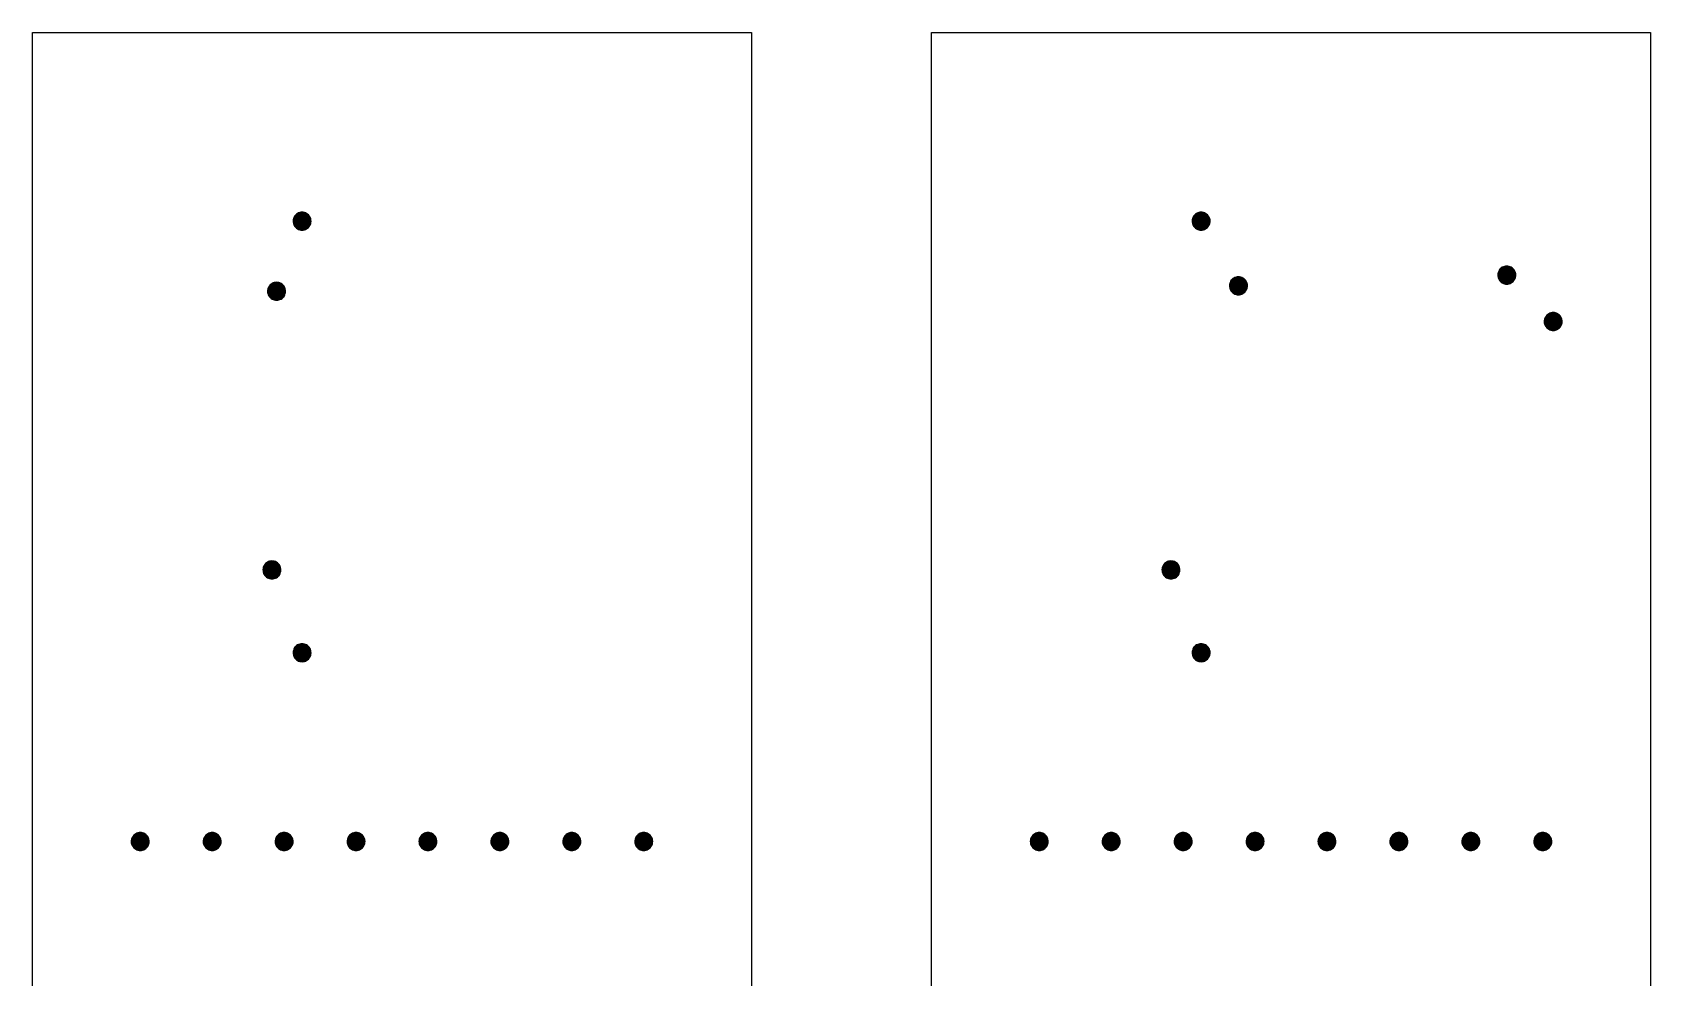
# Model space of a CAD drawing. Extents: x -2 to 177, y -6 to 16.
# Drawn here: x 18 to 27, y 10.24 to 15.5 of the extents above; entities that cross this region are included whole.
import ezdxf

# ---------------------------------------------------------------- set-up
doc = ezdxf.new("R2010")
doc.units = 0
for name, color, linetype in [('Outline', 1, 'continuous'), ('V10', 227, 'continuous'), ('V9', 164, 'continuous')]:
    doc.layers.add(name, color=color, linetype=linetype)

msp = doc.modelspace()

# ---------------------------------------------------------------- linework, layer by layer
at = {"layer": 'Outline'}
for points in [[(22, 15.5), (22, 6.5), (18, 6.5), (18, 15.5)], [(27, 15.5), (27, 6.5), (23, 6.5), (23, 15.5)]]:
    msp.add_lwpolyline(points, close=True, dxfattribs=at)
at = {"layer": 'V10'}
for points in [[(19.55, 14.45), (19.5496, 14.4565), (19.5483, 14.4629), (19.5462, 14.4691), (19.5433, 14.475), (19.5397, 14.4804), (19.5354, 14.4854), (19.5304, 14.4897), (19.525, 14.4933), (19.5191, 14.4962), (19.5129, 14.4983), (19.5065, 14.4996), (19.5, 14.5), (19.4935, 14.4996), (19.4871, 14.4983), (19.4809, 14.4962), (19.475, 14.4933), (19.4696, 14.4897), (19.4646, 14.4854), (19.4603, 14.4804), (19.4567, 14.475), (19.4538, 14.4691), (19.4517, 14.4629), (19.4504, 14.4565), (19.45, 14.45), (19.4504, 14.4435), (19.4517, 14.4371), (19.4538, 14.4309), (19.4567, 14.425), (19.4603, 14.4196), (19.4646, 14.4146), (19.4696, 14.4103), (19.475, 14.4067), (19.4809, 14.4038), (19.4871, 14.4017), (19.4935, 14.4004), (19.5, 14.4), (19.5065, 14.4004), (19.5129, 14.4017), (19.5191, 14.4038), (19.525, 14.4067), (19.5304, 14.4103), (19.5354, 14.4146), (19.5397, 14.4196), (19.5433, 14.425), (19.5462, 14.4309), (19.5483, 14.4371), (19.5496, 14.4435), (19.55, 14.45)], [(19.4081, 14.06), (19.4076, 14.0666), (19.4064, 14.073), (19.4043, 14.0792), (19.4014, 14.085), (19.3977, 14.0905), (19.3934, 14.0954), (19.3885, 14.0997), (19.3831, 14.1033), (19.3772, 14.1062), (19.371, 14.1083), (19.3646, 14.1096), (19.3581, 14.11), (19.3515, 14.1096), (19.3451, 14.1083), (19.3389, 14.1062), (19.3331, 14.1033), (19.3276, 14.0997), (19.3227, 14.0954), (19.3184, 14.0905), (19.3148, 14.085), (19.3119, 14.0792), (19.3098, 14.073), (19.3085, 14.0666), (19.3081, 14.06), (19.3085, 14.0535), (19.3098, 14.0471), (19.3119, 14.0409), (19.3148, 14.035), (19.3184, 14.0296), (19.3227, 14.0247), (19.3276, 14.0204), (19.3331, 14.0167), (19.3389, 14.0138), (19.3451, 14.0117), (19.3515, 14.0105), (19.3581, 14.01), (19.3646, 14.0105), (19.371, 14.0117), (19.3772, 14.0138), (19.3831, 14.0167), (19.3885, 14.0204), (19.3934, 14.0247), (19.3977, 14.0296), (19.4014, 14.035), (19.4043, 14.0409), (19.4064, 14.0471), (19.4076, 14.0535), (19.4081, 14.06)], [(19.3824, 12.5104), (19.382, 12.517), (19.3807, 12.5234), (19.3786, 12.5296), (19.3757, 12.5354), (19.3721, 12.5409), (19.3678, 12.5458), (19.3628, 12.5501), (19.3574, 12.5538), (19.3515, 12.5566), (19.3454, 12.5587), (19.3389, 12.56), (19.3324, 12.5604), (19.3259, 12.56), (19.3195, 12.5587), (19.3133, 12.5566), (19.3074, 12.5538), (19.302, 12.5501), (19.2971, 12.5458), (19.2927, 12.5409), (19.2891, 12.5354), (19.2862, 12.5296), (19.2841, 12.5234), (19.2828, 12.517), (19.2824, 12.5104), (19.2828, 12.5039), (19.2841, 12.4975), (19.2862, 12.4913), (19.2891, 12.4854), (19.2927, 12.48), (19.2971, 12.4751), (19.302, 12.4708), (19.3074, 12.4671), (19.3133, 12.4643), (19.3195, 12.4622), (19.3259, 12.4609), (19.3324, 12.4604), (19.3389, 12.4609), (19.3454, 12.4622), (19.3515, 12.4643), (19.3574, 12.4671), (19.3628, 12.4708), (19.3678, 12.4751), (19.3721, 12.48), (19.3757, 12.4854), (19.3786, 12.4913), (19.3807, 12.4975), (19.382, 12.5039), (19.3824, 12.5104)], [(19.55, 12.05), (19.5496, 12.0565), (19.5483, 12.0629), (19.5462, 12.0691), (19.5433, 12.075), (19.5397, 12.0804), (19.5354, 12.0854), (19.5304, 12.0897), (19.525, 12.0933), (19.5191, 12.0962), (19.5129, 12.0983), (19.5065, 12.0996), (19.5, 12.1), (19.4935, 12.0996), (19.4871, 12.0983), (19.4809, 12.0962), (19.475, 12.0933), (19.4696, 12.0897), (19.4646, 12.0854), (19.4603, 12.0804), (19.4567, 12.075), (19.4538, 12.0691), (19.4517, 12.0629), (19.4504, 12.0565), (19.45, 12.05), (19.4504, 12.0435), (19.4517, 12.0371), (19.4538, 12.0309), (19.4567, 12.025), (19.4603, 12.0196), (19.4646, 12.0146), (19.4696, 12.0103), (19.475, 12.0067), (19.4809, 12.0038), (19.4871, 12.0017), (19.4935, 12.0004), (19.5, 12), (19.5065, 12.0004), (19.5129, 12.0017), (19.5191, 12.0038), (19.525, 12.0067), (19.5304, 12.0103), (19.5354, 12.0146), (19.5397, 12.0196), (19.5433, 12.025), (19.5462, 12.0309), (19.5483, 12.0371), (19.5496, 12.0435), (19.55, 12.05)], [(18.65, 11), (18.6496, 11.0065), (18.6483, 11.0129), (18.6462, 11.0191), (18.6433, 11.025), (18.6397, 11.0304), (18.6354, 11.0354), (18.6304, 11.0397), (18.625, 11.0433), (18.6191, 11.0462), (18.6129, 11.0483), (18.6065, 11.0496), (18.6, 11.05), (18.5935, 11.0496), (18.5871, 11.0483), (18.5809, 11.0462), (18.575, 11.0433), (18.5696, 11.0397), (18.5646, 11.0354), (18.5603, 11.0304), (18.5567, 11.025), (18.5538, 11.0191), (18.5517, 11.0129), (18.5504, 11.0065), (18.55, 11), (18.5504, 10.9935), (18.5517, 10.9871), (18.5538, 10.9809), (18.5567, 10.975), (18.5603, 10.9696), (18.5646, 10.9646), (18.5696, 10.9603), (18.575, 10.9567), (18.5809, 10.9538), (18.5871, 10.9517), (18.5935, 10.9504), (18.6, 10.95), (18.6065, 10.9504), (18.6129, 10.9517), (18.6191, 10.9538), (18.625, 10.9567), (18.6304, 10.9603), (18.6354, 10.9646), (18.6397, 10.9696), (18.6433, 10.975), (18.6462, 10.9809), (18.6483, 10.9871), (18.6496, 10.9935), (18.65, 11)], [(19.05, 11), (19.0496, 11.0065), (19.0483, 11.0129), (19.0462, 11.0191), (19.0433, 11.025), (19.0397, 11.0304), (19.0354, 11.0354), (19.0304, 11.0397), (19.025, 11.0433), (19.0191, 11.0462), (19.0129, 11.0483), (19.0065, 11.0496), (19, 11.05), (18.9935, 11.0496), (18.9871, 11.0483), (18.9809, 11.0462), (18.975, 11.0433), (18.9696, 11.0397), (18.9646, 11.0354), (18.9603, 11.0304), (18.9567, 11.025), (18.9538, 11.0191), (18.9517, 11.0129), (18.9504, 11.0065), (18.95, 11), (18.9504, 10.9935), (18.9517, 10.9871), (18.9538, 10.9809), (18.9567, 10.975), (18.9603, 10.9696), (18.9646, 10.9646), (18.9696, 10.9603), (18.975, 10.9567), (18.9809, 10.9538), (18.9871, 10.9517), (18.9935, 10.9504), (19, 10.95), (19.0065, 10.9504), (19.0129, 10.9517), (19.0191, 10.9538), (19.025, 10.9567), (19.0304, 10.9603), (19.0354, 10.9646), (19.0397, 10.9696), (19.0433, 10.975), (19.0462, 10.9809), (19.0483, 10.9871), (19.0496, 10.9935), (19.05, 11)], [(19.45, 11), (19.4496, 11.0065), (19.4483, 11.0129), (19.4462, 11.0191), (19.4433, 11.025), (19.4397, 11.0304), (19.4354, 11.0354), (19.4304, 11.0397), (19.425, 11.0433), (19.4191, 11.0462), (19.4129, 11.0483), (19.4065, 11.0496), (19.4, 11.05), (19.3935, 11.0496), (19.3871, 11.0483), (19.3809, 11.0462), (19.375, 11.0433), (19.3696, 11.0397), (19.3646, 11.0354), (19.3603, 11.0304), (19.3567, 11.025), (19.3538, 11.0191), (19.3517, 11.0129), (19.3504, 11.0065), (19.35, 11), (19.3504, 10.9935), (19.3517, 10.9871), (19.3538, 10.9809), (19.3567, 10.975), (19.3603, 10.9696), (19.3646, 10.9646), (19.3696, 10.9603), (19.375, 10.9567), (19.3809, 10.9538), (19.3871, 10.9517), (19.3935, 10.9504), (19.4, 10.95), (19.4065, 10.9504), (19.4129, 10.9517), (19.4191, 10.9538), (19.425, 10.9567), (19.4304, 10.9603), (19.4354, 10.9646), (19.4397, 10.9696), (19.4433, 10.975), (19.4462, 10.9809), (19.4483, 10.9871), (19.4496, 10.9935), (19.45, 11)], [(19.85, 11), (19.8496, 11.0065), (19.8483, 11.0129), (19.8462, 11.0191), (19.8433, 11.025), (19.8397, 11.0304), (19.8354, 11.0354), (19.8304, 11.0397), (19.825, 11.0433), (19.8191, 11.0462), (19.8129, 11.0483), (19.8065, 11.0496), (19.8, 11.05), (19.7935, 11.0496), (19.7871, 11.0483), (19.7809, 11.0462), (19.775, 11.0433), (19.7696, 11.0397), (19.7646, 11.0354), (19.7603, 11.0304), (19.7567, 11.025), (19.7538, 11.0191), (19.7517, 11.0129), (19.7504, 11.0065), (19.75, 11), (19.7504, 10.9935), (19.7517, 10.9871), (19.7538, 10.9809), (19.7567, 10.975), (19.7603, 10.9696), (19.7646, 10.9646), (19.7696, 10.9603), (19.775, 10.9567), (19.7809, 10.9538), (19.7871, 10.9517), (19.7935, 10.9504), (19.8, 10.95), (19.8065, 10.9504), (19.8129, 10.9517), (19.8191, 10.9538), (19.825, 10.9567), (19.8304, 10.9603), (19.8354, 10.9646), (19.8397, 10.9696), (19.8433, 10.975), (19.8462, 10.9809), (19.8483, 10.9871), (19.8496, 10.9935), (19.85, 11)], [(20.25, 11), (20.2496, 11.0065), (20.2483, 11.0129), (20.2462, 11.0191), (20.2433, 11.025), (20.2397, 11.0304), (20.2354, 11.0354), (20.2304, 11.0397), (20.225, 11.0433), (20.2191, 11.0462), (20.2129, 11.0483), (20.2065, 11.0496), (20.2, 11.05), (20.1935, 11.0496), (20.1871, 11.0483), (20.1809, 11.0462), (20.175, 11.0433), (20.1696, 11.0397), (20.1646, 11.0354), (20.1603, 11.0304), (20.1567, 11.025), (20.1538, 11.0191), (20.1517, 11.0129), (20.1504, 11.0065), (20.15, 11), (20.1504, 10.9935), (20.1517, 10.9871), (20.1538, 10.9809), (20.1567, 10.975), (20.1603, 10.9696), (20.1646, 10.9646), (20.1696, 10.9603), (20.175, 10.9567), (20.1809, 10.9538), (20.1871, 10.9517), (20.1935, 10.9504), (20.2, 10.95), (20.2065, 10.9504), (20.2129, 10.9517), (20.2191, 10.9538), (20.225, 10.9567), (20.2304, 10.9603), (20.2354, 10.9646), (20.2397, 10.9696), (20.2433, 10.975), (20.2462, 10.9809), (20.2483, 10.9871), (20.2496, 10.9935), (20.25, 11)], [(20.65, 11), (20.6496, 11.0065), (20.6483, 11.0129), (20.6462, 11.0191), (20.6433, 11.025), (20.6397, 11.0304), (20.6354, 11.0354), (20.6304, 11.0397), (20.625, 11.0433), (20.6191, 11.0462), (20.6129, 11.0483), (20.6065, 11.0496), (20.6, 11.05), (20.5935, 11.0496), (20.5871, 11.0483), (20.5809, 11.0462), (20.575, 11.0433), (20.5696, 11.0397), (20.5646, 11.0354), (20.5603, 11.0304), (20.5567, 11.025), (20.5538, 11.0191), (20.5517, 11.0129), (20.5504, 11.0065), (20.55, 11), (20.5504, 10.9935), (20.5517, 10.9871), (20.5538, 10.9809), (20.5567, 10.975), (20.5603, 10.9696), (20.5646, 10.9646), (20.5696, 10.9603), (20.575, 10.9567), (20.5809, 10.9538), (20.5871, 10.9517), (20.5935, 10.9504), (20.6, 10.95), (20.6065, 10.9504), (20.6129, 10.9517), (20.6191, 10.9538), (20.625, 10.9567), (20.6304, 10.9603), (20.6354, 10.9646), (20.6397, 10.9696), (20.6433, 10.975), (20.6462, 10.9809), (20.6483, 10.9871), (20.6496, 10.9935), (20.65, 11)], [(21.05, 11), (21.0496, 11.0065), (21.0483, 11.0129), (21.0462, 11.0191), (21.0433, 11.025), (21.0397, 11.0304), (21.0354, 11.0354), (21.0304, 11.0397), (21.025, 11.0433), (21.0191, 11.0462), (21.0129, 11.0483), (21.0065, 11.0496), (21, 11.05), (20.9935, 11.0496), (20.9871, 11.0483), (20.9809, 11.0462), (20.975, 11.0433), (20.9696, 11.0397), (20.9646, 11.0354), (20.9603, 11.0304), (20.9567, 11.025), (20.9538, 11.0191), (20.9517, 11.0129), (20.9504, 11.0065), (20.95, 11), (20.9504, 10.9935), (20.9517, 10.9871), (20.9538, 10.9809), (20.9567, 10.975), (20.9603, 10.9696), (20.9646, 10.9646), (20.9696, 10.9603), (20.975, 10.9567), (20.9809, 10.9538), (20.9871, 10.9517), (20.9935, 10.9504), (21, 10.95), (21.0065, 10.9504), (21.0129, 10.9517), (21.0191, 10.9538), (21.025, 10.9567), (21.0304, 10.9603), (21.0354, 10.9646), (21.0397, 10.9696), (21.0433, 10.975), (21.0462, 10.9809), (21.0483, 10.9871), (21.0496, 10.9935), (21.05, 11)], [(21.45, 11), (21.4496, 11.0065), (21.4483, 11.0129), (21.4462, 11.0191), (21.4433, 11.025), (21.4397, 11.0304), (21.4354, 11.0354), (21.4304, 11.0397), (21.425, 11.0433), (21.4191, 11.0462), (21.4129, 11.0483), (21.4065, 11.0496), (21.4, 11.05), (21.3935, 11.0496), (21.3871, 11.0483), (21.3809, 11.0462), (21.375, 11.0433), (21.3696, 11.0397), (21.3646, 11.0354), (21.3603, 11.0304), (21.3567, 11.025), (21.3538, 11.0191), (21.3517, 11.0129), (21.3504, 11.0065), (21.35, 11), (21.3504, 10.9935), (21.3517, 10.9871), (21.3538, 10.9809), (21.3567, 10.975), (21.3603, 10.9696), (21.3646, 10.9646), (21.3696, 10.9603), (21.375, 10.9567), (21.3809, 10.9538), (21.3871, 10.9517), (21.3935, 10.9504), (21.4, 10.95), (21.4065, 10.9504), (21.4129, 10.9517), (21.4191, 10.9538), (21.425, 10.9567), (21.4304, 10.9603), (21.4354, 10.9646), (21.4397, 10.9696), (21.4433, 10.975), (21.4462, 10.9809), (21.4483, 10.9871), (21.4496, 10.9935), (21.45, 11)]]:
    msp.add_lwpolyline(points, close=True, dxfattribs=at)
for points in [[(19.4809, 14.4962), (19.4646, 14.4854), (19.5, 14.45)], [(19.5, 14.5), (19.4809, 14.4962), (19.5, 14.45)], [(19.5191, 14.4962), (19.5, 14.5), (19.5, 14.45)], [(19.5354, 14.4854), (19.5191, 14.4962), (19.5, 14.45)], [(19.4538, 14.4691), (19.45, 14.45), (19.5, 14.45)], [(19.45, 14.45), (19.4538, 14.4309), (19.5, 14.45)], [(19.4646, 14.4854), (19.4538, 14.4691), (19.5, 14.45)], [(19.4538, 14.4309), (19.4646, 14.4146), (19.5, 14.45)], [(19.4646, 14.4146), (19.4809, 14.4038), (19.5, 14.45)], [(19.4809, 14.4038), (19.5, 14.4), (19.5, 14.45)], [(19.5462, 14.4691), (19.5354, 14.4854), (19.5, 14.45)], [(19.55, 14.45), (19.5462, 14.4691), (19.5, 14.45)], [(19.5, 14.4), (19.5191, 14.4038), (19.5, 14.45)], [(19.5191, 14.4038), (19.5354, 14.4146), (19.5, 14.45)], [(19.5354, 14.4146), (19.5462, 14.4309), (19.5, 14.45)], [(19.5462, 14.4309), (19.55, 14.45), (19.5, 14.45)], [(19.3119, 14.0792), (19.3081, 14.06), (19.3581, 14.06)], [(19.3081, 14.06), (19.3119, 14.0409), (19.3581, 14.06)], [(19.3227, 14.0954), (19.3119, 14.0792), (19.3581, 14.06)], [(19.3119, 14.0409), (19.3227, 14.0247), (19.3581, 14.06)], [(19.3389, 14.1062), (19.3227, 14.0954), (19.3581, 14.06)], [(19.3227, 14.0247), (19.3389, 14.0138), (19.3581, 14.06)], [(19.3581, 14.11), (19.3389, 14.1062), (19.3581, 14.06)], [(19.3389, 14.0138), (19.3581, 14.01), (19.3581, 14.06)], [(19.3772, 14.1062), (19.3581, 14.11), (19.3581, 14.06)], [(19.3934, 14.0954), (19.3772, 14.1062), (19.3581, 14.06)], [(19.4043, 14.0792), (19.3934, 14.0954), (19.3581, 14.06)], [(19.4081, 14.06), (19.4043, 14.0792), (19.3581, 14.06)], [(19.3581, 14.01), (19.3772, 14.0138), (19.3581, 14.06)], [(19.3772, 14.0138), (19.3934, 14.0247), (19.3581, 14.06)], [(19.3934, 14.0247), (19.4043, 14.0409), (19.3581, 14.06)], [(19.4043, 14.0409), (19.4081, 14.06), (19.3581, 14.06)], [(19.2862, 12.5296), (19.2824, 12.5104), (19.3324, 12.5104)], [(19.2824, 12.5104), (19.2862, 12.4913), (19.3324, 12.5104)], [(19.2971, 12.5458), (19.2862, 12.5296), (19.3324, 12.5104)], [(19.2862, 12.4913), (19.2971, 12.4751), (19.3324, 12.5104)], [(19.3133, 12.5566), (19.2971, 12.5458), (19.3324, 12.5104)], [(19.2971, 12.4751), (19.3133, 12.4643), (19.3324, 12.5104)], [(19.3324, 12.5604), (19.3133, 12.5566), (19.3324, 12.5104)], [(19.3133, 12.4643), (19.3324, 12.4604), (19.3324, 12.5104)], [(19.3515, 12.5566), (19.3324, 12.5604), (19.3324, 12.5104)], [(19.3678, 12.5458), (19.3515, 12.5566), (19.3324, 12.5104)], [(19.3786, 12.5296), (19.3678, 12.5458), (19.3324, 12.5104)], [(19.3824, 12.5104), (19.3786, 12.5296), (19.3324, 12.5104)], [(19.3324, 12.4604), (19.3515, 12.4643), (19.3324, 12.5104)], [(19.3515, 12.4643), (19.3678, 12.4751), (19.3324, 12.5104)], [(19.3678, 12.4751), (19.3786, 12.4913), (19.3324, 12.5104)], [(19.3786, 12.4913), (19.3824, 12.5104), (19.3324, 12.5104)], [(19.4538, 12.0691), (19.45, 12.05), (19.5, 12.05)], [(19.4646, 12.0854), (19.4538, 12.0691), (19.5, 12.05)], [(19.4809, 12.0962), (19.4646, 12.0854), (19.5, 12.05)], [(19.5, 12.1), (19.4809, 12.0962), (19.5, 12.05)], [(19.5191, 12.0962), (19.5, 12.1), (19.5, 12.05)], [(19.5354, 12.0854), (19.5191, 12.0962), (19.5, 12.05)], [(19.5462, 12.0691), (19.5354, 12.0854), (19.5, 12.05)], [(19.55, 12.05), (19.5462, 12.0691), (19.5, 12.05)], [(19.45, 12.05), (19.4538, 12.0309), (19.5, 12.05)], [(19.4538, 12.0309), (19.4646, 12.0146), (19.5, 12.05)], [(19.4646, 12.0146), (19.4809, 12.0038), (19.5, 12.05)], [(19.4809, 12.0038), (19.5, 12), (19.5, 12.05)], [(19.5, 12), (19.5191, 12.0038), (19.5, 12.05)], [(19.5191, 12.0038), (19.5354, 12.0146), (19.5, 12.05)], [(19.5354, 12.0146), (19.5462, 12.0309), (19.5, 12.05)], [(19.5462, 12.0309), (19.55, 12.05), (19.5, 12.05)], [(18.5538, 11.0191), (18.55, 11), (18.6, 11)], [(18.55, 11), (18.5538, 10.9809), (18.6, 11)], [(18.5646, 11.0354), (18.5538, 11.0191), (18.6, 11)], [(18.5538, 10.9809), (18.5646, 10.9646), (18.6, 11)], [(18.5809, 11.0462), (18.5646, 11.0354), (18.6, 11)], [(18.5646, 10.9646), (18.5809, 10.9538), (18.6, 11)], [(18.6, 11.05), (18.5809, 11.0462), (18.6, 11)], [(18.5809, 10.9538), (18.6, 10.95), (18.6, 11)], [(18.6191, 11.0462), (18.6, 11.05), (18.6, 11)], [(18.6354, 11.0354), (18.6191, 11.0462), (18.6, 11)], [(18.6462, 11.0191), (18.6354, 11.0354), (18.6, 11)], [(18.65, 11), (18.6462, 11.0191), (18.6, 11)], [(18.6, 10.95), (18.6191, 10.9538), (18.6, 11)], [(18.6191, 10.9538), (18.6354, 10.9646), (18.6, 11)], [(18.6354, 10.9646), (18.6462, 10.9809), (18.6, 11)], [(18.6462, 10.9809), (18.65, 11), (18.6, 11)], [(18.9538, 11.0191), (18.95, 11), (19, 11)], [(18.95, 11), (18.9538, 10.9809), (19, 11)], [(18.9646, 11.0354), (18.9538, 11.0191), (19, 11)], [(18.9538, 10.9809), (18.9646, 10.9646), (19, 11)], [(18.9809, 11.0462), (18.9646, 11.0354), (19, 11)], [(18.9646, 10.9646), (18.9809, 10.9538), (19, 11)], [(19, 11.05), (18.9809, 11.0462), (19, 11)], [(18.9809, 10.9538), (19, 10.95), (19, 11)], [(19.0191, 11.0462), (19, 11.05), (19, 11)], [(19.0354, 11.0354), (19.0191, 11.0462), (19, 11)], [(19.0462, 11.0191), (19.0354, 11.0354), (19, 11)], [(19.05, 11), (19.0462, 11.0191), (19, 11)], [(19, 10.95), (19.0191, 10.9538), (19, 11)], [(19.0191, 10.9538), (19.0354, 10.9646), (19, 11)], [(19.0354, 10.9646), (19.0462, 10.9809), (19, 11)], [(19.0462, 10.9809), (19.05, 11), (19, 11)], [(19.3538, 11.0191), (19.35, 11), (19.4, 11)], [(19.35, 11), (19.3538, 10.9809), (19.4, 11)], [(19.3646, 11.0354), (19.3538, 11.0191), (19.4, 11)], [(19.3538, 10.9809), (19.3646, 10.9646), (19.4, 11)], [(19.3809, 11.0462), (19.3646, 11.0354), (19.4, 11)], [(19.3646, 10.9646), (19.3809, 10.9538), (19.4, 11)], [(19.4, 11.05), (19.3809, 11.0462), (19.4, 11)], [(19.3809, 10.9538), (19.4, 10.95), (19.4, 11)], [(19.4191, 11.0462), (19.4, 11.05), (19.4, 11)], [(19.4354, 11.0354), (19.4191, 11.0462), (19.4, 11)], [(19.4462, 11.0191), (19.4354, 11.0354), (19.4, 11)], [(19.45, 11), (19.4462, 11.0191), (19.4, 11)], [(19.4, 10.95), (19.4191, 10.9538), (19.4, 11)], [(19.4191, 10.9538), (19.4354, 10.9646), (19.4, 11)], [(19.4354, 10.9646), (19.4462, 10.9809), (19.4, 11)], [(19.4462, 10.9809), (19.45, 11), (19.4, 11)], [(19.7538, 11.0191), (19.75, 11), (19.8, 11)], [(19.75, 11), (19.7538, 10.9809), (19.8, 11)], [(19.7646, 11.0354), (19.7538, 11.0191), (19.8, 11)], [(19.7538, 10.9809), (19.7646, 10.9646), (19.8, 11)], [(19.7809, 11.0462), (19.7646, 11.0354), (19.8, 11)], [(19.7646, 10.9646), (19.7809, 10.9538), (19.8, 11)], [(19.8, 11.05), (19.7809, 11.0462), (19.8, 11)], [(19.7809, 10.9538), (19.8, 10.95), (19.8, 11)], [(19.8191, 11.0462), (19.8, 11.05), (19.8, 11)], [(19.8354, 11.0354), (19.8191, 11.0462), (19.8, 11)], [(19.8462, 11.0191), (19.8354, 11.0354), (19.8, 11)], [(19.85, 11), (19.8462, 11.0191), (19.8, 11)], [(19.8, 10.95), (19.8191, 10.9538), (19.8, 11)], [(19.8191, 10.9538), (19.8354, 10.9646), (19.8, 11)], [(19.8354, 10.9646), (19.8462, 10.9809), (19.8, 11)], [(19.8462, 10.9809), (19.85, 11), (19.8, 11)], [(20.1538, 11.0191), (20.15, 11), (20.2, 11)], [(20.15, 11), (20.1538, 10.9809), (20.2, 11)], [(20.1646, 11.0354), (20.1538, 11.0191), (20.2, 11)], [(20.1538, 10.9809), (20.1646, 10.9646), (20.2, 11)], [(20.1809, 11.0462), (20.1646, 11.0354), (20.2, 11)], [(20.1646, 10.9646), (20.1809, 10.9538), (20.2, 11)], [(20.2, 11.05), (20.1809, 11.0462), (20.2, 11)], [(20.1809, 10.9538), (20.2, 10.95), (20.2, 11)], [(20.2191, 11.0462), (20.2, 11.05), (20.2, 11)], [(20.2354, 11.0354), (20.2191, 11.0462), (20.2, 11)], [(20.2462, 11.0191), (20.2354, 11.0354), (20.2, 11)], [(20.25, 11), (20.2462, 11.0191), (20.2, 11)], [(20.2, 10.95), (20.2191, 10.9538), (20.2, 11)], [(20.2191, 10.9538), (20.2354, 10.9646), (20.2, 11)], [(20.2354, 10.9646), (20.2462, 10.9809), (20.2, 11)], [(20.2462, 10.9809), (20.25, 11), (20.2, 11)], [(20.5538, 11.0191), (20.55, 11), (20.6, 11)], [(20.55, 11), (20.5538, 10.9809), (20.6, 11)], [(20.5646, 11.0354), (20.5538, 11.0191), (20.6, 11)], [(20.5538, 10.9809), (20.5646, 10.9646), (20.6, 11)], [(20.5809, 11.0462), (20.5646, 11.0354), (20.6, 11)], [(20.5646, 10.9646), (20.5809, 10.9538), (20.6, 11)], [(20.6, 11.05), (20.5809, 11.0462), (20.6, 11)], [(20.5809, 10.9538), (20.6, 10.95), (20.6, 11)], [(20.6191, 11.0462), (20.6, 11.05), (20.6, 11)], [(20.6354, 11.0354), (20.6191, 11.0462), (20.6, 11)], [(20.6462, 11.0191), (20.6354, 11.0354), (20.6, 11)], [(20.65, 11), (20.6462, 11.0191), (20.6, 11)], [(20.6, 10.95), (20.6191, 10.9538), (20.6, 11)], [(20.6191, 10.9538), (20.6354, 10.9646), (20.6, 11)], [(20.6354, 10.9646), (20.6462, 10.9809), (20.6, 11)], [(20.6462, 10.9809), (20.65, 11), (20.6, 11)], [(20.9538, 11.0191), (20.95, 11), (21, 11)], [(20.95, 11), (20.9538, 10.9809), (21, 11)], [(20.9646, 11.0354), (20.9538, 11.0191), (21, 11)], [(20.9538, 10.9809), (20.9646, 10.9646), (21, 11)], [(20.9809, 11.0462), (20.9646, 11.0354), (21, 11)], [(20.9646, 10.9646), (20.9809, 10.9538), (21, 11)], [(21, 11.05), (20.9809, 11.0462), (21, 11)], [(20.9809, 10.9538), (21, 10.95), (21, 11)], [(21.0191, 11.0462), (21, 11.05), (21, 11)], [(21.0354, 11.0354), (21.0191, 11.0462), (21, 11)], [(21.0462, 11.0191), (21.0354, 11.0354), (21, 11)], [(21.05, 11), (21.0462, 11.0191), (21, 11)], [(21, 10.95), (21.0191, 10.9538), (21, 11)], [(21.0191, 10.9538), (21.0354, 10.9646), (21, 11)], [(21.0354, 10.9646), (21.0462, 10.9809), (21, 11)], [(21.0462, 10.9809), (21.05, 11), (21, 11)], [(21.3538, 11.0191), (21.35, 11), (21.4, 11)], [(21.35, 11), (21.3538, 10.9809), (21.4, 11)], [(21.3646, 11.0354), (21.3538, 11.0191), (21.4, 11)], [(21.3538, 10.9809), (21.3646, 10.9646), (21.4, 11)], [(21.3809, 11.0462), (21.3646, 11.0354), (21.4, 11)], [(21.3646, 10.9646), (21.3809, 10.9538), (21.4, 11)], [(21.4, 11.05), (21.3809, 11.0462), (21.4, 11)], [(21.3809, 10.9538), (21.4, 10.95), (21.4, 11)], [(21.4191, 11.0462), (21.4, 11.05), (21.4, 11)], [(21.4354, 11.0354), (21.4191, 11.0462), (21.4, 11)], [(21.4462, 11.0191), (21.4354, 11.0354), (21.4, 11)], [(21.45, 11), (21.4462, 11.0191), (21.4, 11)], [(21.4, 10.95), (21.4191, 10.9538), (21.4, 11)], [(21.4191, 10.9538), (21.4354, 10.9646), (21.4, 11)], [(21.4354, 10.9646), (21.4462, 10.9809), (21.4, 11)], [(21.4462, 10.9809), (21.45, 11), (21.4, 11)]]:
    msp.add_solid(points, dxfattribs=at)
at = {"layer": 'V9'}
for points in [[(24.55, 14.45), (24.5496, 14.4565), (24.5483, 14.4629), (24.5462, 14.4691), (24.5433, 14.475), (24.5397, 14.4804), (24.5354, 14.4854), (24.5304, 14.4897), (24.525, 14.4933), (24.5191, 14.4962), (24.5129, 14.4983), (24.5065, 14.4996), (24.5, 14.5), (24.4935, 14.4996), (24.4871, 14.4983), (24.4809, 14.4962), (24.475, 14.4933), (24.4696, 14.4897), (24.4646, 14.4854), (24.4603, 14.4804), (24.4567, 14.475), (24.4538, 14.4691), (24.4517, 14.4629), (24.4504, 14.4565), (24.45, 14.45), (24.4504, 14.4435), (24.4517, 14.4371), (24.4538, 14.4309), (24.4567, 14.425), (24.4603, 14.4196), (24.4646, 14.4146), (24.4696, 14.4103), (24.475, 14.4067), (24.4809, 14.4038), (24.4871, 14.4017), (24.4935, 14.4004), (24.5, 14.4), (24.5065, 14.4004), (24.5129, 14.4017), (24.5191, 14.4038), (24.525, 14.4067), (24.5304, 14.4103), (24.5354, 14.4146), (24.5397, 14.4196), (24.5433, 14.425), (24.5462, 14.4309), (24.5483, 14.4371), (24.5496, 14.4435), (24.55, 14.45)], [(24.7575, 14.0906), (24.7571, 14.0971), (24.7558, 14.1035), (24.7537, 14.1097), (24.7508, 14.1156), (24.7472, 14.121), (24.7429, 14.126), (24.7379, 14.1303), (24.7325, 14.1339), (24.7266, 14.1368), (24.7204, 14.1389), (24.714, 14.1402), (24.7075, 14.1406), (24.701, 14.1402), (24.6946, 14.1389), (24.6884, 14.1368), (24.6825, 14.1339), (24.6771, 14.1303), (24.6721, 14.126), (24.6678, 14.121), (24.6642, 14.1156), (24.6613, 14.1097), (24.6592, 14.1035), (24.6579, 14.0971), (24.6575, 14.0906), (24.6579, 14.0841), (24.6592, 14.0777), (24.6613, 14.0715), (24.6642, 14.0656), (24.6678, 14.0602), (24.6721, 14.0552), (24.6771, 14.0509), (24.6825, 14.0473), (24.6884, 14.0444), (24.6946, 14.0423), (24.701, 14.041), (24.7075, 14.0406), (24.714, 14.041), (24.7204, 14.0423), (24.7266, 14.0444), (24.7325, 14.0473), (24.7379, 14.0509), (24.7429, 14.0552), (24.7472, 14.0602), (24.7508, 14.0656), (24.7537, 14.0715), (24.7558, 14.0777), (24.7571, 14.0841), (24.7575, 14.0906)], [(26.25, 14.15), (26.2496, 14.1565), (26.2483, 14.1629), (26.2462, 14.1691), (26.2433, 14.175), (26.2397, 14.1804), (26.2354, 14.1854), (26.2304, 14.1897), (26.225, 14.1933), (26.2191, 14.1962), (26.2129, 14.1983), (26.2065, 14.1996), (26.2, 14.2), (26.1935, 14.1996), (26.1871, 14.1983), (26.1809, 14.1962), (26.175, 14.1933), (26.1696, 14.1897), (26.1646, 14.1854), (26.1603, 14.1804), (26.1567, 14.175), (26.1538, 14.1691), (26.1517, 14.1629), (26.1504, 14.1565), (26.15, 14.15), (26.1504, 14.1435), (26.1517, 14.1371), (26.1538, 14.1309), (26.1567, 14.125), (26.1603, 14.1196), (26.1646, 14.1146), (26.1696, 14.1103), (26.175, 14.1067), (26.1809, 14.1038), (26.1871, 14.1017), (26.1935, 14.1004), (26.2, 14.1), (26.2065, 14.1004), (26.2129, 14.1017), (26.2191, 14.1038), (26.225, 14.1067), (26.2304, 14.1103), (26.2354, 14.1146), (26.2397, 14.1196), (26.2433, 14.125), (26.2462, 14.1309), (26.2483, 14.1371), (26.2496, 14.1435), (26.25, 14.15)], [(26.5081, 13.8919), (26.5077, 13.8984), (26.5064, 13.9048), (26.5043, 13.911), (26.5014, 13.9169), (26.4978, 13.9223), (26.4934, 13.9273), (26.4885, 13.9316), (26.4831, 13.9352), (26.4772, 13.9381), (26.471, 13.9402), (26.4646, 13.9415), (26.4581, 13.9419), (26.4516, 13.9415), (26.4452, 13.9402), (26.439, 13.9381), (26.4331, 13.9352), (26.4277, 13.9316), (26.4227, 13.9273), (26.4184, 13.9223), (26.4148, 13.9169), (26.4119, 13.911), (26.4098, 13.9048), (26.4085, 13.8984), (26.4081, 13.8919), (26.4085, 13.8854), (26.4098, 13.879), (26.4119, 13.8728), (26.4148, 13.8669), (26.4184, 13.8615), (26.4227, 13.8566), (26.4277, 13.8522), (26.4331, 13.8486), (26.439, 13.8457), (26.4452, 13.8436), (26.4516, 13.8423), (26.4581, 13.8419), (26.4646, 13.8423), (26.471, 13.8436), (26.4772, 13.8457), (26.4831, 13.8486), (26.4885, 13.8522), (26.4934, 13.8566), (26.4978, 13.8615), (26.5014, 13.8669), (26.5043, 13.8728), (26.5064, 13.879), (26.5077, 13.8854), (26.5081, 13.8919)], [(24.3824, 12.5104), (24.382, 12.517), (24.3807, 12.5234), (24.3786, 12.5296), (24.3757, 12.5354), (24.3721, 12.5409), (24.3678, 12.5458), (24.3628, 12.5501), (24.3574, 12.5538), (24.3515, 12.5566), (24.3454, 12.5587), (24.3389, 12.56), (24.3324, 12.5604), (24.3259, 12.56), (24.3195, 12.5587), (24.3133, 12.5566), (24.3074, 12.5538), (24.302, 12.5501), (24.2971, 12.5458), (24.2927, 12.5409), (24.2891, 12.5354), (24.2862, 12.5296), (24.2841, 12.5234), (24.2828, 12.517), (24.2824, 12.5104), (24.2828, 12.5039), (24.2841, 12.4975), (24.2862, 12.4913), (24.2891, 12.4854), (24.2927, 12.48), (24.2971, 12.4751), (24.302, 12.4708), (24.3074, 12.4671), (24.3133, 12.4643), (24.3195, 12.4622), (24.3259, 12.4609), (24.3324, 12.4604), (24.3389, 12.4609), (24.3454, 12.4622), (24.3515, 12.4643), (24.3574, 12.4671), (24.3628, 12.4708), (24.3678, 12.4751), (24.3721, 12.48), (24.3757, 12.4854), (24.3786, 12.4913), (24.3807, 12.4975), (24.382, 12.5039), (24.3824, 12.5104)], [(24.55, 12.05), (24.5496, 12.0565), (24.5483, 12.0629), (24.5462, 12.0691), (24.5433, 12.075), (24.5397, 12.0804), (24.5354, 12.0854), (24.5304, 12.0897), (24.525, 12.0933), (24.5191, 12.0962), (24.5129, 12.0983), (24.5065, 12.0996), (24.5, 12.1), (24.4935, 12.0996), (24.4871, 12.0983), (24.4809, 12.0962), (24.475, 12.0933), (24.4696, 12.0897), (24.4646, 12.0854), (24.4603, 12.0804), (24.4567, 12.075), (24.4538, 12.0691), (24.4517, 12.0629), (24.4504, 12.0565), (24.45, 12.05), (24.4504, 12.0435), (24.4517, 12.0371), (24.4538, 12.0309), (24.4567, 12.025), (24.4603, 12.0196), (24.4646, 12.0146), (24.4696, 12.0103), (24.475, 12.0067), (24.4809, 12.0038), (24.4871, 12.0017), (24.4935, 12.0004), (24.5, 12), (24.5065, 12.0004), (24.5129, 12.0017), (24.5191, 12.0038), (24.525, 12.0067), (24.5304, 12.0103), (24.5354, 12.0146), (24.5397, 12.0196), (24.5433, 12.025), (24.5462, 12.0309), (24.5483, 12.0371), (24.5496, 12.0435), (24.55, 12.05)], [(23.65, 11), (23.6496, 11.0065), (23.6483, 11.0129), (23.6462, 11.0191), (23.6433, 11.025), (23.6397, 11.0304), (23.6354, 11.0354), (23.6304, 11.0397), (23.625, 11.0433), (23.6191, 11.0462), (23.6129, 11.0483), (23.6065, 11.0496), (23.6, 11.05), (23.5935, 11.0496), (23.5871, 11.0483), (23.5809, 11.0462), (23.575, 11.0433), (23.5696, 11.0397), (23.5646, 11.0354), (23.5603, 11.0304), (23.5567, 11.025), (23.5538, 11.0191), (23.5517, 11.0129), (23.5504, 11.0065), (23.55, 11), (23.5504, 10.9935), (23.5517, 10.9871), (23.5538, 10.9809), (23.5567, 10.975), (23.5603, 10.9696), (23.5646, 10.9646), (23.5696, 10.9603), (23.575, 10.9567), (23.5809, 10.9538), (23.5871, 10.9517), (23.5935, 10.9504), (23.6, 10.95), (23.6065, 10.9504), (23.6129, 10.9517), (23.6191, 10.9538), (23.625, 10.9567), (23.6304, 10.9603), (23.6354, 10.9646), (23.6397, 10.9696), (23.6433, 10.975), (23.6462, 10.9809), (23.6483, 10.9871), (23.6496, 10.9935), (23.65, 11)], [(24.05, 11), (24.0496, 11.0065), (24.0483, 11.0129), (24.0462, 11.0191), (24.0433, 11.025), (24.0397, 11.0304), (24.0354, 11.0354), (24.0304, 11.0397), (24.025, 11.0433), (24.0191, 11.0462), (24.0129, 11.0483), (24.0065, 11.0496), (24, 11.05), (23.9935, 11.0496), (23.9871, 11.0483), (23.9809, 11.0462), (23.975, 11.0433), (23.9696, 11.0397), (23.9646, 11.0354), (23.9603, 11.0304), (23.9567, 11.025), (23.9538, 11.0191), (23.9517, 11.0129), (23.9504, 11.0065), (23.95, 11), (23.9504, 10.9935), (23.9517, 10.9871), (23.9538, 10.9809), (23.9567, 10.975), (23.9603, 10.9696), (23.9646, 10.9646), (23.9696, 10.9603), (23.975, 10.9567), (23.9809, 10.9538), (23.9871, 10.9517), (23.9935, 10.9504), (24, 10.95), (24.0065, 10.9504), (24.0129, 10.9517), (24.0191, 10.9538), (24.025, 10.9567), (24.0304, 10.9603), (24.0354, 10.9646), (24.0397, 10.9696), (24.0433, 10.975), (24.0462, 10.9809), (24.0483, 10.9871), (24.0496, 10.9935), (24.05, 11)], [(24.45, 11), (24.4496, 11.0065), (24.4483, 11.0129), (24.4462, 11.0191), (24.4433, 11.025), (24.4397, 11.0304), (24.4354, 11.0354), (24.4304, 11.0397), (24.425, 11.0433), (24.4191, 11.0462), (24.4129, 11.0483), (24.4065, 11.0496), (24.4, 11.05), (24.3935, 11.0496), (24.3871, 11.0483), (24.3809, 11.0462), (24.375, 11.0433), (24.3696, 11.0397), (24.3646, 11.0354), (24.3603, 11.0304), (24.3567, 11.025), (24.3538, 11.0191), (24.3517, 11.0129), (24.3504, 11.0065), (24.35, 11), (24.3504, 10.9935), (24.3517, 10.9871), (24.3538, 10.9809), (24.3567, 10.975), (24.3603, 10.9696), (24.3646, 10.9646), (24.3696, 10.9603), (24.375, 10.9567), (24.3809, 10.9538), (24.3871, 10.9517), (24.3935, 10.9504), (24.4, 10.95), (24.4065, 10.9504), (24.4129, 10.9517), (24.4191, 10.9538), (24.425, 10.9567), (24.4304, 10.9603), (24.4354, 10.9646), (24.4397, 10.9696), (24.4433, 10.975), (24.4462, 10.9809), (24.4483, 10.9871), (24.4496, 10.9935), (24.45, 11)], [(24.85, 11), (24.8496, 11.0065), (24.8483, 11.0129), (24.8462, 11.0191), (24.8433, 11.025), (24.8397, 11.0304), (24.8354, 11.0354), (24.8304, 11.0397), (24.825, 11.0433), (24.8191, 11.0462), (24.8129, 11.0483), (24.8065, 11.0496), (24.8, 11.05), (24.7935, 11.0496), (24.7871, 11.0483), (24.7809, 11.0462), (24.775, 11.0433), (24.7696, 11.0397), (24.7646, 11.0354), (24.7603, 11.0304), (24.7567, 11.025), (24.7538, 11.0191), (24.7517, 11.0129), (24.7504, 11.0065), (24.75, 11), (24.7504, 10.9935), (24.7517, 10.9871), (24.7538, 10.9809), (24.7567, 10.975), (24.7603, 10.9696), (24.7646, 10.9646), (24.7696, 10.9603), (24.775, 10.9567), (24.7809, 10.9538), (24.7871, 10.9517), (24.7935, 10.9504), (24.8, 10.95), (24.8065, 10.9504), (24.8129, 10.9517), (24.8191, 10.9538), (24.825, 10.9567), (24.8304, 10.9603), (24.8354, 10.9646), (24.8397, 10.9696), (24.8433, 10.975), (24.8462, 10.9809), (24.8483, 10.9871), (24.8496, 10.9935), (24.85, 11)], [(25.25, 11), (25.2496, 11.0065), (25.2483, 11.0129), (25.2462, 11.0191), (25.2433, 11.025), (25.2397, 11.0304), (25.2354, 11.0354), (25.2304, 11.0397), (25.225, 11.0433), (25.2191, 11.0462), (25.2129, 11.0483), (25.2065, 11.0496), (25.2, 11.05), (25.1935, 11.0496), (25.1871, 11.0483), (25.1809, 11.0462), (25.175, 11.0433), (25.1696, 11.0397), (25.1646, 11.0354), (25.1603, 11.0304), (25.1567, 11.025), (25.1538, 11.0191), (25.1517, 11.0129), (25.1504, 11.0065), (25.15, 11), (25.1504, 10.9935), (25.1517, 10.9871), (25.1538, 10.9809), (25.1567, 10.975), (25.1603, 10.9696), (25.1646, 10.9646), (25.1696, 10.9603), (25.175, 10.9567), (25.1809, 10.9538), (25.1871, 10.9517), (25.1935, 10.9504), (25.2, 10.95), (25.2065, 10.9504), (25.2129, 10.9517), (25.2191, 10.9538), (25.225, 10.9567), (25.2304, 10.9603), (25.2354, 10.9646), (25.2397, 10.9696), (25.2433, 10.975), (25.2462, 10.9809), (25.2483, 10.9871), (25.2496, 10.9935), (25.25, 11)], [(25.65, 11), (25.6496, 11.0065), (25.6483, 11.0129), (25.6462, 11.0191), (25.6433, 11.025), (25.6397, 11.0304), (25.6354, 11.0354), (25.6304, 11.0397), (25.625, 11.0433), (25.6191, 11.0462), (25.6129, 11.0483), (25.6065, 11.0496), (25.6, 11.05), (25.5935, 11.0496), (25.5871, 11.0483), (25.5809, 11.0462), (25.575, 11.0433), (25.5696, 11.0397), (25.5646, 11.0354), (25.5603, 11.0304), (25.5567, 11.025), (25.5538, 11.0191), (25.5517, 11.0129), (25.5504, 11.0065), (25.55, 11), (25.5504, 10.9935), (25.5517, 10.9871), (25.5538, 10.9809), (25.5567, 10.975), (25.5603, 10.9696), (25.5646, 10.9646), (25.5696, 10.9603), (25.575, 10.9567), (25.5809, 10.9538), (25.5871, 10.9517), (25.5935, 10.9504), (25.6, 10.95), (25.6065, 10.9504), (25.6129, 10.9517), (25.6191, 10.9538), (25.625, 10.9567), (25.6304, 10.9603), (25.6354, 10.9646), (25.6397, 10.9696), (25.6433, 10.975), (25.6462, 10.9809), (25.6483, 10.9871), (25.6496, 10.9935), (25.65, 11)], [(26.05, 11), (26.0496, 11.0065), (26.0483, 11.0129), (26.0462, 11.0191), (26.0433, 11.025), (26.0397, 11.0304), (26.0354, 11.0354), (26.0304, 11.0397), (26.025, 11.0433), (26.0191, 11.0462), (26.0129, 11.0483), (26.0065, 11.0496), (26, 11.05), (25.9935, 11.0496), (25.9871, 11.0483), (25.9809, 11.0462), (25.975, 11.0433), (25.9696, 11.0397), (25.9646, 11.0354), (25.9603, 11.0304), (25.9567, 11.025), (25.9538, 11.0191), (25.9517, 11.0129), (25.9504, 11.0065), (25.95, 11), (25.9504, 10.9935), (25.9517, 10.9871), (25.9538, 10.9809), (25.9567, 10.975), (25.9603, 10.9696), (25.9646, 10.9646), (25.9696, 10.9603), (25.975, 10.9567), (25.9809, 10.9538), (25.9871, 10.9517), (25.9935, 10.9504), (26, 10.95), (26.0065, 10.9504), (26.0129, 10.9517), (26.0191, 10.9538), (26.025, 10.9567), (26.0304, 10.9603), (26.0354, 10.9646), (26.0397, 10.9696), (26.0433, 10.975), (26.0462, 10.9809), (26.0483, 10.9871), (26.0496, 10.9935), (26.05, 11)], [(26.45, 11), (26.4496, 11.0065), (26.4483, 11.0129), (26.4462, 11.0191), (26.4433, 11.025), (26.4397, 11.0304), (26.4354, 11.0354), (26.4304, 11.0397), (26.425, 11.0433), (26.4191, 11.0462), (26.4129, 11.0483), (26.4065, 11.0496), (26.4, 11.05), (26.3935, 11.0496), (26.3871, 11.0483), (26.3809, 11.0462), (26.375, 11.0433), (26.3696, 11.0397), (26.3646, 11.0354), (26.3603, 11.0304), (26.3567, 11.025), (26.3538, 11.0191), (26.3517, 11.0129), (26.3504, 11.0065), (26.35, 11), (26.3504, 10.9935), (26.3517, 10.9871), (26.3538, 10.9809), (26.3567, 10.975), (26.3603, 10.9696), (26.3646, 10.9646), (26.3696, 10.9603), (26.375, 10.9567), (26.3809, 10.9538), (26.3871, 10.9517), (26.3935, 10.9504), (26.4, 10.95), (26.4065, 10.9504), (26.4129, 10.9517), (26.4191, 10.9538), (26.425, 10.9567), (26.4304, 10.9603), (26.4354, 10.9646), (26.4397, 10.9696), (26.4433, 10.975), (26.4462, 10.9809), (26.4483, 10.9871), (26.4496, 10.9935), (26.45, 11)]]:
    msp.add_lwpolyline(points, close=True, dxfattribs=at)
for points in [[(24.4809, 14.4962), (24.4646, 14.4854), (24.5, 14.45)], [(24.5, 14.5), (24.4809, 14.4962), (24.5, 14.45)], [(24.5191, 14.4962), (24.5, 14.5), (24.5, 14.45)], [(24.5354, 14.4854), (24.5191, 14.4962), (24.5, 14.45)], [(24.4538, 14.4691), (24.45, 14.45), (24.5, 14.45)], [(24.45, 14.45), (24.4538, 14.4309), (24.5, 14.45)], [(24.4646, 14.4854), (24.4538, 14.4691), (24.5, 14.45)], [(24.4538, 14.4309), (24.4646, 14.4146), (24.5, 14.45)], [(24.4646, 14.4146), (24.4809, 14.4038), (24.5, 14.45)], [(24.4809, 14.4038), (24.5, 14.4), (24.5, 14.45)], [(24.5462, 14.4691), (24.5354, 14.4854), (24.5, 14.45)], [(24.55, 14.45), (24.5462, 14.4691), (24.5, 14.45)], [(24.5, 14.4), (24.5191, 14.4038), (24.5, 14.45)], [(24.5191, 14.4038), (24.5354, 14.4146), (24.5, 14.45)], [(24.5354, 14.4146), (24.5462, 14.4309), (24.5, 14.45)], [(24.5462, 14.4309), (24.55, 14.45), (24.5, 14.45)], [(24.6884, 14.1368), (24.6721, 14.126), (24.7075, 14.0906)], [(24.7075, 14.1406), (24.6884, 14.1368), (24.7075, 14.0906)], [(24.7266, 14.1368), (24.7075, 14.1406), (24.7075, 14.0906)], [(24.7429, 14.126), (24.7266, 14.1368), (24.7075, 14.0906)], [(26.1538, 14.1691), (26.15, 14.15), (26.2, 14.15)], [(26.15, 14.15), (26.1538, 14.1309), (26.2, 14.15)], [(26.1646, 14.1854), (26.1538, 14.1691), (26.2, 14.15)], [(26.1538, 14.1309), (26.1646, 14.1146), (26.2, 14.15)], [(26.1809, 14.1962), (26.1646, 14.1854), (26.2, 14.15)], [(26.1646, 14.1146), (26.1809, 14.1038), (26.2, 14.15)], [(26.2, 14.2), (26.1809, 14.1962), (26.2, 14.15)], [(26.1809, 14.1038), (26.2, 14.1), (26.2, 14.15)], [(26.2191, 14.1962), (26.2, 14.2), (26.2, 14.15)], [(26.2354, 14.1854), (26.2191, 14.1962), (26.2, 14.15)], [(26.2462, 14.1691), (26.2354, 14.1854), (26.2, 14.15)], [(26.25, 14.15), (26.2462, 14.1691), (26.2, 14.15)], [(26.2, 14.1), (26.2191, 14.1038), (26.2, 14.15)], [(26.2191, 14.1038), (26.2354, 14.1146), (26.2, 14.15)], [(26.2354, 14.1146), (26.2462, 14.1309), (26.2, 14.15)], [(26.2462, 14.1309), (26.25, 14.15), (26.2, 14.15)], [(24.6613, 14.1097), (24.6575, 14.0906), (24.7075, 14.0906)], [(24.6575, 14.0906), (24.6613, 14.0715), (24.7075, 14.0906)], [(24.6721, 14.126), (24.6613, 14.1097), (24.7075, 14.0906)], [(24.6613, 14.0715), (24.6721, 14.0552), (24.7075, 14.0906)], [(24.6721, 14.0552), (24.6884, 14.0444), (24.7075, 14.0906)], [(24.6884, 14.0444), (24.7075, 14.0406), (24.7075, 14.0906)], [(24.7537, 14.1097), (24.7429, 14.126), (24.7075, 14.0906)], [(24.7575, 14.0906), (24.7537, 14.1097), (24.7075, 14.0906)], [(24.7075, 14.0406), (24.7266, 14.0444), (24.7075, 14.0906)], [(24.7266, 14.0444), (24.7429, 14.0552), (24.7075, 14.0906)], [(24.7429, 14.0552), (24.7537, 14.0715), (24.7075, 14.0906)], [(24.7537, 14.0715), (24.7575, 14.0906), (24.7075, 14.0906)], [(26.4119, 13.911), (26.4081, 13.8919), (26.4581, 13.8919)], [(26.4081, 13.8919), (26.4119, 13.8728), (26.4581, 13.8919)], [(26.4227, 13.9273), (26.4119, 13.911), (26.4581, 13.8919)], [(26.4119, 13.8728), (26.4227, 13.8566), (26.4581, 13.8919)], [(26.439, 13.9381), (26.4227, 13.9273), (26.4581, 13.8919)], [(26.4227, 13.8566), (26.439, 13.8457), (26.4581, 13.8919)], [(26.4581, 13.9419), (26.439, 13.9381), (26.4581, 13.8919)], [(26.439, 13.8457), (26.4581, 13.8419), (26.4581, 13.8919)], [(26.4772, 13.9381), (26.4581, 13.9419), (26.4581, 13.8919)], [(26.4934, 13.9273), (26.4772, 13.9381), (26.4581, 13.8919)], [(26.5043, 13.911), (26.4934, 13.9273), (26.4581, 13.8919)], [(26.5081, 13.8919), (26.5043, 13.911), (26.4581, 13.8919)], [(26.4581, 13.8419), (26.4772, 13.8457), (26.4581, 13.8919)], [(26.4772, 13.8457), (26.4934, 13.8566), (26.4581, 13.8919)], [(26.4934, 13.8566), (26.5043, 13.8728), (26.4581, 13.8919)], [(26.5043, 13.8728), (26.5081, 13.8919), (26.4581, 13.8919)], [(24.2862, 12.5296), (24.2824, 12.5104), (24.3324, 12.5104)], [(24.2824, 12.5104), (24.2862, 12.4913), (24.3324, 12.5104)], [(24.2971, 12.5458), (24.2862, 12.5296), (24.3324, 12.5104)], [(24.2862, 12.4913), (24.2971, 12.4751), (24.3324, 12.5104)], [(24.3133, 12.5566), (24.2971, 12.5458), (24.3324, 12.5104)], [(24.2971, 12.4751), (24.3133, 12.4643), (24.3324, 12.5104)], [(24.3324, 12.5604), (24.3133, 12.5566), (24.3324, 12.5104)], [(24.3133, 12.4643), (24.3324, 12.4604), (24.3324, 12.5104)], [(24.3515, 12.5566), (24.3324, 12.5604), (24.3324, 12.5104)], [(24.3678, 12.5458), (24.3515, 12.5566), (24.3324, 12.5104)], [(24.3786, 12.5296), (24.3678, 12.5458), (24.3324, 12.5104)], [(24.3824, 12.5104), (24.3786, 12.5296), (24.3324, 12.5104)], [(24.3324, 12.4604), (24.3515, 12.4643), (24.3324, 12.5104)], [(24.3515, 12.4643), (24.3678, 12.4751), (24.3324, 12.5104)], [(24.3678, 12.4751), (24.3786, 12.4913), (24.3324, 12.5104)], [(24.3786, 12.4913), (24.3824, 12.5104), (24.3324, 12.5104)], [(24.4538, 12.0691), (24.45, 12.05), (24.5, 12.05)], [(24.4646, 12.0854), (24.4538, 12.0691), (24.5, 12.05)], [(24.4809, 12.0962), (24.4646, 12.0854), (24.5, 12.05)], [(24.5, 12.1), (24.4809, 12.0962), (24.5, 12.05)], [(24.5191, 12.0962), (24.5, 12.1), (24.5, 12.05)], [(24.5354, 12.0854), (24.5191, 12.0962), (24.5, 12.05)], [(24.5462, 12.0691), (24.5354, 12.0854), (24.5, 12.05)], [(24.55, 12.05), (24.5462, 12.0691), (24.5, 12.05)], [(24.45, 12.05), (24.4538, 12.0309), (24.5, 12.05)], [(24.4538, 12.0309), (24.4646, 12.0146), (24.5, 12.05)], [(24.4646, 12.0146), (24.4809, 12.0038), (24.5, 12.05)], [(24.4809, 12.0038), (24.5, 12), (24.5, 12.05)], [(24.5, 12), (24.5191, 12.0038), (24.5, 12.05)], [(24.5191, 12.0038), (24.5354, 12.0146), (24.5, 12.05)], [(24.5354, 12.0146), (24.5462, 12.0309), (24.5, 12.05)], [(24.5462, 12.0309), (24.55, 12.05), (24.5, 12.05)], [(23.5538, 11.0191), (23.55, 11), (23.6, 11)], [(23.55, 11), (23.5538, 10.9809), (23.6, 11)], [(23.5646, 11.0354), (23.5538, 11.0191), (23.6, 11)], [(23.5538, 10.9809), (23.5646, 10.9646), (23.6, 11)], [(23.5809, 11.0462), (23.5646, 11.0354), (23.6, 11)], [(23.5646, 10.9646), (23.5809, 10.9538), (23.6, 11)], [(23.6, 11.05), (23.5809, 11.0462), (23.6, 11)], [(23.5809, 10.9538), (23.6, 10.95), (23.6, 11)], [(23.6191, 11.0462), (23.6, 11.05), (23.6, 11)], [(23.6354, 11.0354), (23.6191, 11.0462), (23.6, 11)], [(23.6462, 11.0191), (23.6354, 11.0354), (23.6, 11)], [(23.65, 11), (23.6462, 11.0191), (23.6, 11)], [(23.6, 10.95), (23.6191, 10.9538), (23.6, 11)], [(23.6191, 10.9538), (23.6354, 10.9646), (23.6, 11)], [(23.6354, 10.9646), (23.6462, 10.9809), (23.6, 11)], [(23.6462, 10.9809), (23.65, 11), (23.6, 11)], [(23.9538, 11.0191), (23.95, 11), (24, 11)], [(23.95, 11), (23.9538, 10.9809), (24, 11)], [(23.9646, 11.0354), (23.9538, 11.0191), (24, 11)], [(23.9538, 10.9809), (23.9646, 10.9646), (24, 11)], [(23.9809, 11.0462), (23.9646, 11.0354), (24, 11)], [(23.9646, 10.9646), (23.9809, 10.9538), (24, 11)], [(24, 11.05), (23.9809, 11.0462), (24, 11)], [(23.9809, 10.9538), (24, 10.95), (24, 11)], [(24.0191, 11.0462), (24, 11.05), (24, 11)], [(24.0354, 11.0354), (24.0191, 11.0462), (24, 11)], [(24.0462, 11.0191), (24.0354, 11.0354), (24, 11)], [(24.05, 11), (24.0462, 11.0191), (24, 11)], [(24, 10.95), (24.0191, 10.9538), (24, 11)], [(24.0191, 10.9538), (24.0354, 10.9646), (24, 11)], [(24.0354, 10.9646), (24.0462, 10.9809), (24, 11)], [(24.0462, 10.9809), (24.05, 11), (24, 11)], [(24.3538, 11.0191), (24.35, 11), (24.4, 11)], [(24.35, 11), (24.3538, 10.9809), (24.4, 11)], [(24.3646, 11.0354), (24.3538, 11.0191), (24.4, 11)], [(24.3538, 10.9809), (24.3646, 10.9646), (24.4, 11)], [(24.3809, 11.0462), (24.3646, 11.0354), (24.4, 11)], [(24.3646, 10.9646), (24.3809, 10.9538), (24.4, 11)], [(24.4, 11.05), (24.3809, 11.0462), (24.4, 11)], [(24.3809, 10.9538), (24.4, 10.95), (24.4, 11)], [(24.4191, 11.0462), (24.4, 11.05), (24.4, 11)], [(24.4354, 11.0354), (24.4191, 11.0462), (24.4, 11)], [(24.4462, 11.0191), (24.4354, 11.0354), (24.4, 11)], [(24.45, 11), (24.4462, 11.0191), (24.4, 11)], [(24.4, 10.95), (24.4191, 10.9538), (24.4, 11)], [(24.4191, 10.9538), (24.4354, 10.9646), (24.4, 11)], [(24.4354, 10.9646), (24.4462, 10.9809), (24.4, 11)], [(24.4462, 10.9809), (24.45, 11), (24.4, 11)], [(24.7538, 11.0191), (24.75, 11), (24.8, 11)], [(24.75, 11), (24.7538, 10.9809), (24.8, 11)], [(24.7646, 11.0354), (24.7538, 11.0191), (24.8, 11)], [(24.7538, 10.9809), (24.7646, 10.9646), (24.8, 11)], [(24.7809, 11.0462), (24.7646, 11.0354), (24.8, 11)], [(24.7646, 10.9646), (24.7809, 10.9538), (24.8, 11)], [(24.8, 11.05), (24.7809, 11.0462), (24.8, 11)], [(24.7809, 10.9538), (24.8, 10.95), (24.8, 11)], [(24.8191, 11.0462), (24.8, 11.05), (24.8, 11)], [(24.8354, 11.0354), (24.8191, 11.0462), (24.8, 11)], [(24.8462, 11.0191), (24.8354, 11.0354), (24.8, 11)], [(24.85, 11), (24.8462, 11.0191), (24.8, 11)], [(24.8, 10.95), (24.8191, 10.9538), (24.8, 11)], [(24.8191, 10.9538), (24.8354, 10.9646), (24.8, 11)], [(24.8354, 10.9646), (24.8462, 10.9809), (24.8, 11)], [(24.8462, 10.9809), (24.85, 11), (24.8, 11)], [(25.1538, 11.0191), (25.15, 11), (25.2, 11)], [(25.15, 11), (25.1538, 10.9809), (25.2, 11)], [(25.1646, 11.0354), (25.1538, 11.0191), (25.2, 11)], [(25.1538, 10.9809), (25.1646, 10.9646), (25.2, 11)], [(25.1809, 11.0462), (25.1646, 11.0354), (25.2, 11)], [(25.1646, 10.9646), (25.1809, 10.9538), (25.2, 11)], [(25.2, 11.05), (25.1809, 11.0462), (25.2, 11)], [(25.1809, 10.9538), (25.2, 10.95), (25.2, 11)], [(25.2191, 11.0462), (25.2, 11.05), (25.2, 11)], [(25.2354, 11.0354), (25.2191, 11.0462), (25.2, 11)], [(25.2462, 11.0191), (25.2354, 11.0354), (25.2, 11)], [(25.25, 11), (25.2462, 11.0191), (25.2, 11)], [(25.2, 10.95), (25.2191, 10.9538), (25.2, 11)], [(25.2191, 10.9538), (25.2354, 10.9646), (25.2, 11)], [(25.2354, 10.9646), (25.2462, 10.9809), (25.2, 11)], [(25.2462, 10.9809), (25.25, 11), (25.2, 11)], [(25.5538, 11.0191), (25.55, 11), (25.6, 11)], [(25.55, 11), (25.5538, 10.9809), (25.6, 11)], [(25.5646, 11.0354), (25.5538, 11.0191), (25.6, 11)], [(25.5538, 10.9809), (25.5646, 10.9646), (25.6, 11)], [(25.5809, 11.0462), (25.5646, 11.0354), (25.6, 11)], [(25.5646, 10.9646), (25.5809, 10.9538), (25.6, 11)], [(25.6, 11.05), (25.5809, 11.0462), (25.6, 11)], [(25.5809, 10.9538), (25.6, 10.95), (25.6, 11)], [(25.6191, 11.0462), (25.6, 11.05), (25.6, 11)], [(25.6354, 11.0354), (25.6191, 11.0462), (25.6, 11)], [(25.6462, 11.0191), (25.6354, 11.0354), (25.6, 11)], [(25.65, 11), (25.6462, 11.0191), (25.6, 11)], [(25.6, 10.95), (25.6191, 10.9538), (25.6, 11)], [(25.6191, 10.9538), (25.6354, 10.9646), (25.6, 11)], [(25.6354, 10.9646), (25.6462, 10.9809), (25.6, 11)], [(25.6462, 10.9809), (25.65, 11), (25.6, 11)], [(25.9538, 11.0191), (25.95, 11), (26, 11)], [(25.95, 11), (25.9538, 10.9809), (26, 11)], [(25.9646, 11.0354), (25.9538, 11.0191), (26, 11)], [(25.9538, 10.9809), (25.9646, 10.9646), (26, 11)], [(25.9809, 11.0462), (25.9646, 11.0354), (26, 11)], [(25.9646, 10.9646), (25.9809, 10.9538), (26, 11)], [(26, 11.05), (25.9809, 11.0462), (26, 11)], [(25.9809, 10.9538), (26, 10.95), (26, 11)], [(26.0191, 11.0462), (26, 11.05), (26, 11)], [(26.0354, 11.0354), (26.0191, 11.0462), (26, 11)], [(26.0462, 11.0191), (26.0354, 11.0354), (26, 11)], [(26.05, 11), (26.0462, 11.0191), (26, 11)], [(26, 10.95), (26.0191, 10.9538), (26, 11)], [(26.0191, 10.9538), (26.0354, 10.9646), (26, 11)], [(26.0354, 10.9646), (26.0462, 10.9809), (26, 11)], [(26.0462, 10.9809), (26.05, 11), (26, 11)], [(26.3538, 11.0191), (26.35, 11), (26.4, 11)], [(26.35, 11), (26.3538, 10.9809), (26.4, 11)], [(26.3646, 11.0354), (26.3538, 11.0191), (26.4, 11)], [(26.3538, 10.9809), (26.3646, 10.9646), (26.4, 11)], [(26.3809, 11.0462), (26.3646, 11.0354), (26.4, 11)], [(26.3646, 10.9646), (26.3809, 10.9538), (26.4, 11)], [(26.4, 11.05), (26.3809, 11.0462), (26.4, 11)], [(26.3809, 10.9538), (26.4, 10.95), (26.4, 11)], [(26.4191, 11.0462), (26.4, 11.05), (26.4, 11)], [(26.4354, 11.0354), (26.4191, 11.0462), (26.4, 11)], [(26.4462, 11.0191), (26.4354, 11.0354), (26.4, 11)], [(26.45, 11), (26.4462, 11.0191), (26.4, 11)], [(26.4, 10.95), (26.4191, 10.9538), (26.4, 11)], [(26.4191, 10.9538), (26.4354, 10.9646), (26.4, 11)], [(26.4354, 10.9646), (26.4462, 10.9809), (26.4, 11)], [(26.4462, 10.9809), (26.45, 11), (26.4, 11)]]:
    msp.add_solid(points, dxfattribs=at)

doc.saveas('drawing.dxf')
